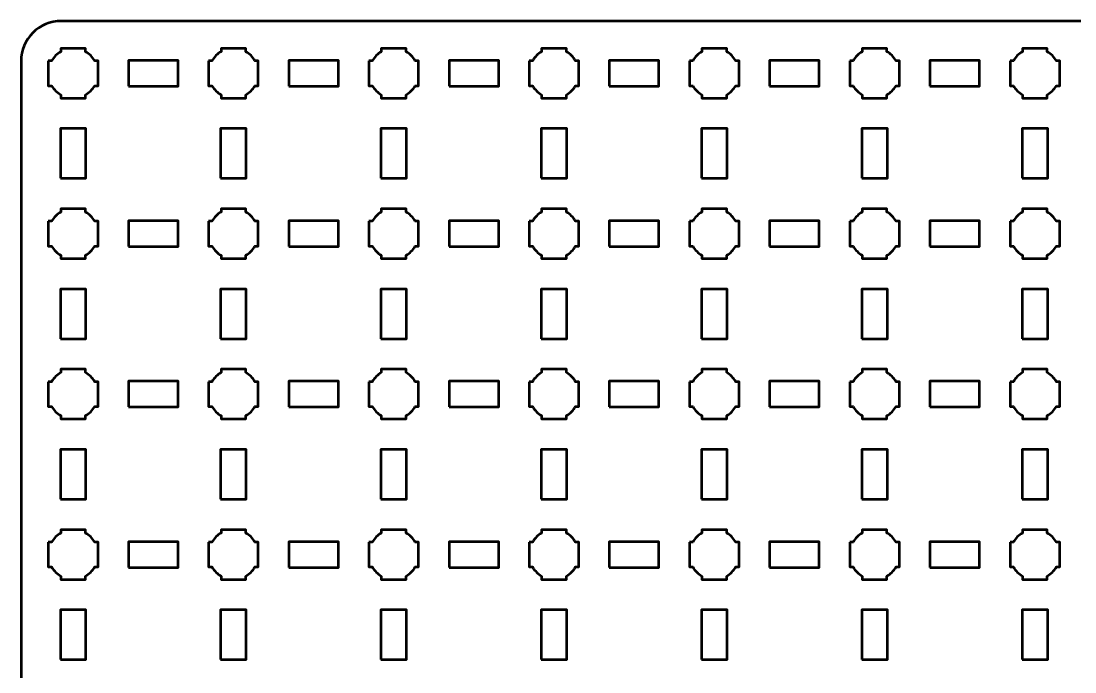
# Model space of a CAD drawing. Header units: centimetres. Extents: x -24.1 to 3.1, y -22.5 to -7.2.
# Drawn here: x -24.15 to -11, y -15.31 to -7.2 of the extents above; entities that cross this region are included whole.
import ezdxf

# ---------------------------------------------------------------- set-up
doc = ezdxf.new("R2010")
doc.units = ezdxf.units.CM
doc.header["$MEASUREMENT"] = 0
doc.layers.add('Layer 1', color=7, linetype='Continuous')

msp = doc.modelspace()

# ---------------------------------------------------------------- linework, layer by layer
at = {"layer": 'Layer 1', "color": 250, "lineweight": 53}
for points in [[(-22.81, -8.01), (-22.19, -8.01), (-22.19, -7.69), (-22.81, -7.69), (-22.81, -8.01)], [(-20.81, -8.01), (-20.19, -8.01), (-20.19, -7.69), (-20.81, -7.69), (-20.81, -8.01)], [(-18.81, -8.01), (-18.19, -8.01), (-18.19, -7.69), (-18.81, -7.69), (-18.81, -8.01)], [(-16.81, -8.01), (-16.19, -8.01), (-16.19, -7.69), (-16.81, -7.69), (-16.81, -8.01)], [(-14.81, -8.01), (-14.19, -8.01), (-14.19, -7.69), (-14.81, -7.69), (-14.81, -8.01)], [(-12.81, -8.01), (-12.19, -8.01), (-12.19, -7.69), (-12.81, -7.69), (-12.81, -8.01)], [(-23.66, -9.16), (-23.34, -9.16), (-23.34, -8.54), (-23.66, -8.54), (-23.66, -9.16)], [(-21.66, -9.16), (-21.34, -9.16), (-21.34, -8.54), (-21.66, -8.54), (-21.66, -9.16)], [(-19.66, -9.16), (-19.34, -9.16), (-19.34, -8.54), (-19.66, -8.54), (-19.66, -9.16)], [(-17.66, -9.16), (-17.34, -9.16), (-17.34, -8.54), (-17.66, -8.54), (-17.66, -9.16)], [(-15.66, -9.16), (-15.34, -9.16), (-15.34, -8.54), (-15.66, -8.54), (-15.66, -9.16)], [(-13.66, -9.16), (-13.34, -9.16), (-13.34, -8.54), (-13.66, -8.54), (-13.66, -9.16)], [(-11.66, -9.16), (-11.34, -9.16), (-11.34, -8.54), (-11.66, -8.54), (-11.66, -9.16)], [(-22.81, -10.01), (-22.19, -10.01), (-22.19, -9.69), (-22.81, -9.69), (-22.81, -10.01)], [(-20.81, -10.01), (-20.19, -10.01), (-20.19, -9.69), (-20.81, -9.69), (-20.81, -10.01)], [(-18.81, -10.01), (-18.19, -10.01), (-18.19, -9.69), (-18.81, -9.69), (-18.81, -10.01)], [(-16.81, -10.01), (-16.19, -10.01), (-16.19, -9.69), (-16.81, -9.69), (-16.81, -10.01)], [(-14.81, -10.01), (-14.19, -10.01), (-14.19, -9.69), (-14.81, -9.69), (-14.81, -10.01)], [(-12.81, -10.01), (-12.19, -10.01), (-12.19, -9.69), (-12.81, -9.69), (-12.81, -10.01)], [(-23.66, -11.16), (-23.34, -11.16), (-23.34, -10.54), (-23.66, -10.54), (-23.66, -11.16)], [(-21.66, -11.16), (-21.34, -11.16), (-21.34, -10.54), (-21.66, -10.54), (-21.66, -11.16)], [(-19.66, -11.16), (-19.34, -11.16), (-19.34, -10.54), (-19.66, -10.54), (-19.66, -11.16)], [(-17.66, -11.16), (-17.34, -11.16), (-17.34, -10.54), (-17.66, -10.54), (-17.66, -11.16)], [(-15.66, -11.16), (-15.34, -11.16), (-15.34, -10.54), (-15.66, -10.54), (-15.66, -11.16)], [(-13.66, -11.16), (-13.34, -11.16), (-13.34, -10.54), (-13.66, -10.54), (-13.66, -11.16)], [(-11.66, -11.16), (-11.34, -11.16), (-11.34, -10.54), (-11.66, -10.54), (-11.66, -11.16)], [(-22.81, -12.01), (-22.19, -12.01), (-22.19, -11.69), (-22.81, -11.69), (-22.81, -12.01)], [(-20.81, -12.01), (-20.19, -12.01), (-20.19, -11.69), (-20.81, -11.69), (-20.81, -12.01)], [(-18.81, -12.01), (-18.19, -12.01), (-18.19, -11.69), (-18.81, -11.69), (-18.81, -12.01)], [(-16.81, -12.01), (-16.19, -12.01), (-16.19, -11.69), (-16.81, -11.69), (-16.81, -12.01)], [(-14.81, -12.01), (-14.19, -12.01), (-14.19, -11.69), (-14.81, -11.69), (-14.81, -12.01)], [(-12.81, -12.01), (-12.19, -12.01), (-12.19, -11.69), (-12.81, -11.69), (-12.81, -12.01)], [(-23.66, -13.16), (-23.34, -13.16), (-23.34, -12.54), (-23.66, -12.54), (-23.66, -13.16)], [(-21.66, -13.16), (-21.34, -13.16), (-21.34, -12.54), (-21.66, -12.54), (-21.66, -13.16)], [(-19.66, -13.16), (-19.34, -13.16), (-19.34, -12.54), (-19.66, -12.54), (-19.66, -13.16)], [(-17.66, -13.16), (-17.34, -13.16), (-17.34, -12.54), (-17.66, -12.54), (-17.66, -13.16)], [(-15.66, -13.16), (-15.34, -13.16), (-15.34, -12.54), (-15.66, -12.54), (-15.66, -13.16)], [(-13.66, -13.16), (-13.34, -13.16), (-13.34, -12.54), (-13.66, -12.54), (-13.66, -13.16)], [(-11.66, -13.16), (-11.34, -13.16), (-11.34, -12.54), (-11.66, -12.54), (-11.66, -13.16)], [(-22.81, -14.01), (-22.19, -14.01), (-22.19, -13.69), (-22.81, -13.69), (-22.81, -14.01)], [(-20.81, -14.01), (-20.19, -14.01), (-20.19, -13.69), (-20.81, -13.69), (-20.81, -14.01)], [(-18.81, -14.01), (-18.19, -14.01), (-18.19, -13.69), (-18.81, -13.69), (-18.81, -14.01)], [(-16.81, -14.01), (-16.19, -14.01), (-16.19, -13.69), (-16.81, -13.69), (-16.81, -14.01)], [(-14.81, -14.01), (-14.19, -14.01), (-14.19, -13.69), (-14.81, -13.69), (-14.81, -14.01)], [(-12.81, -14.01), (-12.19, -14.01), (-12.19, -13.69), (-12.81, -13.69), (-12.81, -14.01)], [(-23.66, -15.16), (-23.34, -15.16), (-23.34, -14.54), (-23.66, -14.54), (-23.66, -15.16)], [(-21.66, -15.16), (-21.34, -15.16), (-21.34, -14.54), (-21.66, -14.54), (-21.66, -15.16)], [(-19.66, -15.16), (-19.34, -15.16), (-19.34, -14.54), (-19.66, -14.54), (-19.66, -15.16)], [(-17.66, -15.16), (-17.34, -15.16), (-17.34, -14.54), (-17.66, -14.54), (-17.66, -15.16)], [(-15.66, -15.16), (-15.34, -15.16), (-15.34, -14.54), (-15.66, -14.54), (-15.66, -15.16)], [(-13.66, -15.16), (-13.34, -15.16), (-13.34, -14.54), (-13.66, -14.54), (-13.66, -15.16)], [(-11.66, -15.16), (-11.34, -15.16), (-11.34, -14.54), (-11.66, -14.54), (-11.66, -15.16)]]:
    msp.add_lwpolyline(points, close=True, dxfattribs=at)
msp.add_open_spline([(-24.15, -22), (-24.15, -22), (-24.15, -7.7), (-24.15, -7.7), (-24.15, -7.7), (-24.15, -7.42391), (-23.92609, -7.2), (-23.65, -7.2), (-23.65, -7.2), (-23.65, -7.2), (2.65, -7.2), (2.65, -7.2), (2.65, -7.2), (2.92609, -7.2), (3.15, -7.42391), (3.15, -7.7), (3.15, -7.7), (3.15, -7.7), (3.15, -22), (3.15, -22), (3.15, -22), (3.15, -22.27609), (2.92609, -22.5), (2.65, -22.5), (2.65, -22.5), (2.65, -22.5), (-23.65, -22.5), (-23.65, -22.5), (-23.65, -22.5), (-23.92609, -22.5), (-24.15, -22.27609), (-24.15, -22)], degree=3, knots=[0, 0, 0, 0, 0.125, 0.125, 0.125, 0.125, 0.25, 0.25, 0.25, 0.25, 0.375, 0.375, 0.375, 0.375, 0.5, 0.5, 0.5, 0.5, 0.625, 0.625, 0.625, 0.625, 0.75, 0.75, 0.75, 0.75, 0.875, 0.875, 0.875, 0.875, 1, 1, 1, 1], dxfattribs=at)
at = {"layer": 'Layer 1', "lineweight": 53}
for points in [[(-23.81, -7.695), (-23.81, -7.695), (-23.76851, -7.695), (-23.76851, -7.695), (-23.76851, -7.695), (-23.74128, -7.64795), (-23.70205, -7.60872), (-23.655, -7.58149), (-23.655, -7.58149), (-23.655, -7.58149), (-23.655, -7.54), (-23.655, -7.54), (-23.655, -7.54), (-23.655, -7.54), (-23.5, -7.54), (-23.5, -7.54), (-23.5, -7.54), (-23.5, -7.54), (-23.345, -7.54), (-23.345, -7.54), (-23.345, -7.54), (-23.345, -7.54), (-23.345, -7.58149), (-23.345, -7.58149), (-23.345, -7.58149), (-23.29795, -7.60872), (-23.25872, -7.64795), (-23.23149, -7.695), (-23.23149, -7.695), (-23.23149, -7.695), (-23.19, -7.695), (-23.19, -7.695), (-23.19, -7.695), (-23.19, -7.695), (-23.19, -7.85), (-23.19, -7.85), (-23.19, -7.85), (-23.19, -7.85), (-23.19, -8.005), (-23.19, -8.005), (-23.19, -8.005), (-23.19, -8.005), (-23.23149, -8.005), (-23.23149, -8.005), (-23.23149, -8.005), (-23.25872, -8.05205), (-23.29795, -8.09128), (-23.345, -8.11851), (-23.345, -8.11851), (-23.345, -8.11851), (-23.345, -8.16), (-23.345, -8.16), (-23.345, -8.16), (-23.345, -8.16), (-23.5, -8.16), (-23.5, -8.16), (-23.5, -8.16), (-23.5, -8.16), (-23.655, -8.16), (-23.655, -8.16), (-23.655, -8.16), (-23.655, -8.16), (-23.655, -8.11851), (-23.655, -8.11851), (-23.655, -8.11851), (-23.70205, -8.09128), (-23.74128, -8.05205), (-23.76851, -8.005), (-23.76851, -8.005), (-23.76851, -8.005), (-23.81, -8.005), (-23.81, -8.005), (-23.81, -8.005), (-23.81, -8.005), (-23.81, -7.85), (-23.81, -7.85), (-23.81, -7.85), (-23.81, -7.85), (-23.81, -7.695), (-23.81, -7.695)], [(-21.81, -7.695), (-21.81, -7.695), (-21.76851, -7.695), (-21.76851, -7.695), (-21.76851, -7.695), (-21.74128, -7.64795), (-21.70205, -7.60872), (-21.655, -7.58149), (-21.655, -7.58149), (-21.655, -7.58149), (-21.655, -7.54), (-21.655, -7.54), (-21.655, -7.54), (-21.655, -7.54), (-21.5, -7.54), (-21.5, -7.54), (-21.5, -7.54), (-21.5, -7.54), (-21.345, -7.54), (-21.345, -7.54), (-21.345, -7.54), (-21.345, -7.54), (-21.345, -7.58149), (-21.345, -7.58149), (-21.345, -7.58149), (-21.29795, -7.60872), (-21.25872, -7.64795), (-21.23149, -7.695), (-21.23149, -7.695), (-21.23149, -7.695), (-21.19, -7.695), (-21.19, -7.695), (-21.19, -7.695), (-21.19, -7.695), (-21.19, -7.85), (-21.19, -7.85), (-21.19, -7.85), (-21.19, -7.85), (-21.19, -8.005), (-21.19, -8.005), (-21.19, -8.005), (-21.19, -8.005), (-21.23149, -8.005), (-21.23149, -8.005), (-21.23149, -8.005), (-21.25872, -8.05205), (-21.29795, -8.09128), (-21.345, -8.11851), (-21.345, -8.11851), (-21.345, -8.11851), (-21.345, -8.16), (-21.345, -8.16), (-21.345, -8.16), (-21.345, -8.16), (-21.5, -8.16), (-21.5, -8.16), (-21.5, -8.16), (-21.5, -8.16), (-21.655, -8.16), (-21.655, -8.16), (-21.655, -8.16), (-21.655, -8.16), (-21.655, -8.11851), (-21.655, -8.11851), (-21.655, -8.11851), (-21.70205, -8.09128), (-21.74128, -8.05205), (-21.76851, -8.005), (-21.76851, -8.005), (-21.76851, -8.005), (-21.81, -8.005), (-21.81, -8.005), (-21.81, -8.005), (-21.81, -8.005), (-21.81, -7.85), (-21.81, -7.85), (-21.81, -7.85), (-21.81, -7.85), (-21.81, -7.695), (-21.81, -7.695)], [(-19.81, -7.695), (-19.81, -7.695), (-19.76851, -7.695), (-19.76851, -7.695), (-19.76851, -7.695), (-19.74128, -7.64795), (-19.70205, -7.60872), (-19.655, -7.58149), (-19.655, -7.58149), (-19.655, -7.58149), (-19.655, -7.54), (-19.655, -7.54), (-19.655, -7.54), (-19.655, -7.54), (-19.5, -7.54), (-19.5, -7.54), (-19.5, -7.54), (-19.5, -7.54), (-19.345, -7.54), (-19.345, -7.54), (-19.345, -7.54), (-19.345, -7.54), (-19.345, -7.58149), (-19.345, -7.58149), (-19.345, -7.58149), (-19.29795, -7.60872), (-19.25872, -7.64795), (-19.23149, -7.695), (-19.23149, -7.695), (-19.23149, -7.695), (-19.19, -7.695), (-19.19, -7.695), (-19.19, -7.695), (-19.19, -7.695), (-19.19, -7.85), (-19.19, -7.85), (-19.19, -7.85), (-19.19, -7.85), (-19.19, -8.005), (-19.19, -8.005), (-19.19, -8.005), (-19.19, -8.005), (-19.23149, -8.005), (-19.23149, -8.005), (-19.23149, -8.005), (-19.25872, -8.05205), (-19.29795, -8.09128), (-19.345, -8.11851), (-19.345, -8.11851), (-19.345, -8.11851), (-19.345, -8.16), (-19.345, -8.16), (-19.345, -8.16), (-19.345, -8.16), (-19.5, -8.16), (-19.5, -8.16), (-19.5, -8.16), (-19.5, -8.16), (-19.655, -8.16), (-19.655, -8.16), (-19.655, -8.16), (-19.655, -8.16), (-19.655, -8.11851), (-19.655, -8.11851), (-19.655, -8.11851), (-19.70205, -8.09128), (-19.74128, -8.05205), (-19.76851, -8.005), (-19.76851, -8.005), (-19.76851, -8.005), (-19.81, -8.005), (-19.81, -8.005), (-19.81, -8.005), (-19.81, -8.005), (-19.81, -7.85), (-19.81, -7.85), (-19.81, -7.85), (-19.81, -7.85), (-19.81, -7.695), (-19.81, -7.695)], [(-17.81, -7.695), (-17.81, -7.695), (-17.76851, -7.695), (-17.76851, -7.695), (-17.76851, -7.695), (-17.74128, -7.64795), (-17.70205, -7.60872), (-17.655, -7.58149), (-17.655, -7.58149), (-17.655, -7.58149), (-17.655, -7.54), (-17.655, -7.54), (-17.655, -7.54), (-17.655, -7.54), (-17.5, -7.54), (-17.5, -7.54), (-17.5, -7.54), (-17.5, -7.54), (-17.345, -7.54), (-17.345, -7.54), (-17.345, -7.54), (-17.345, -7.54), (-17.345, -7.58149), (-17.345, -7.58149), (-17.345, -7.58149), (-17.29795, -7.60872), (-17.25872, -7.64795), (-17.23149, -7.695), (-17.23149, -7.695), (-17.23149, -7.695), (-17.19, -7.695), (-17.19, -7.695), (-17.19, -7.695), (-17.19, -7.695), (-17.19, -7.85), (-17.19, -7.85), (-17.19, -7.85), (-17.19, -7.85), (-17.19, -8.005), (-17.19, -8.005), (-17.19, -8.005), (-17.19, -8.005), (-17.23149, -8.005), (-17.23149, -8.005), (-17.23149, -8.005), (-17.25872, -8.05205), (-17.29795, -8.09128), (-17.345, -8.11851), (-17.345, -8.11851), (-17.345, -8.11851), (-17.345, -8.16), (-17.345, -8.16), (-17.345, -8.16), (-17.345, -8.16), (-17.5, -8.16), (-17.5, -8.16), (-17.5, -8.16), (-17.5, -8.16), (-17.655, -8.16), (-17.655, -8.16), (-17.655, -8.16), (-17.655, -8.16), (-17.655, -8.11851), (-17.655, -8.11851), (-17.655, -8.11851), (-17.70205, -8.09128), (-17.74128, -8.05205), (-17.76851, -8.005), (-17.76851, -8.005), (-17.76851, -8.005), (-17.81, -8.005), (-17.81, -8.005), (-17.81, -8.005), (-17.81, -8.005), (-17.81, -7.85), (-17.81, -7.85), (-17.81, -7.85), (-17.81, -7.85), (-17.81, -7.695), (-17.81, -7.695)], [(-15.81, -7.695), (-15.81, -7.695), (-15.76851, -7.695), (-15.76851, -7.695), (-15.76851, -7.695), (-15.74128, -7.64795), (-15.70205, -7.60872), (-15.655, -7.58149), (-15.655, -7.58149), (-15.655, -7.58149), (-15.655, -7.54), (-15.655, -7.54), (-15.655, -7.54), (-15.655, -7.54), (-15.5, -7.54), (-15.5, -7.54), (-15.5, -7.54), (-15.5, -7.54), (-15.345, -7.54), (-15.345, -7.54), (-15.345, -7.54), (-15.345, -7.54), (-15.345, -7.58149), (-15.345, -7.58149), (-15.345, -7.58149), (-15.29795, -7.60872), (-15.25872, -7.64795), (-15.23149, -7.695), (-15.23149, -7.695), (-15.23149, -7.695), (-15.19, -7.695), (-15.19, -7.695), (-15.19, -7.695), (-15.19, -7.695), (-15.19, -7.85), (-15.19, -7.85), (-15.19, -7.85), (-15.19, -7.85), (-15.19, -8.005), (-15.19, -8.005), (-15.19, -8.005), (-15.19, -8.005), (-15.23149, -8.005), (-15.23149, -8.005), (-15.23149, -8.005), (-15.25872, -8.05205), (-15.29795, -8.09128), (-15.345, -8.11851), (-15.345, -8.11851), (-15.345, -8.11851), (-15.345, -8.16), (-15.345, -8.16), (-15.345, -8.16), (-15.345, -8.16), (-15.5, -8.16), (-15.5, -8.16), (-15.5, -8.16), (-15.5, -8.16), (-15.655, -8.16), (-15.655, -8.16), (-15.655, -8.16), (-15.655, -8.16), (-15.655, -8.11851), (-15.655, -8.11851), (-15.655, -8.11851), (-15.70205, -8.09128), (-15.74128, -8.05205), (-15.76851, -8.005), (-15.76851, -8.005), (-15.76851, -8.005), (-15.81, -8.005), (-15.81, -8.005), (-15.81, -8.005), (-15.81, -8.005), (-15.81, -7.85), (-15.81, -7.85), (-15.81, -7.85), (-15.81, -7.85), (-15.81, -7.695), (-15.81, -7.695)], [(-13.81, -7.695), (-13.81, -7.695), (-13.76851, -7.695), (-13.76851, -7.695), (-13.76851, -7.695), (-13.74128, -7.64795), (-13.70205, -7.60872), (-13.655, -7.58149), (-13.655, -7.58149), (-13.655, -7.58149), (-13.655, -7.54), (-13.655, -7.54), (-13.655, -7.54), (-13.655, -7.54), (-13.5, -7.54), (-13.5, -7.54), (-13.5, -7.54), (-13.5, -7.54), (-13.345, -7.54), (-13.345, -7.54), (-13.345, -7.54), (-13.345, -7.54), (-13.345, -7.58149), (-13.345, -7.58149), (-13.345, -7.58149), (-13.29795, -7.60872), (-13.25872, -7.64795), (-13.23149, -7.695), (-13.23149, -7.695), (-13.23149, -7.695), (-13.19, -7.695), (-13.19, -7.695), (-13.19, -7.695), (-13.19, -7.695), (-13.19, -7.85), (-13.19, -7.85), (-13.19, -7.85), (-13.19, -7.85), (-13.19, -8.005), (-13.19, -8.005), (-13.19, -8.005), (-13.19, -8.005), (-13.23149, -8.005), (-13.23149, -8.005), (-13.23149, -8.005), (-13.25872, -8.05205), (-13.29795, -8.09128), (-13.345, -8.11851), (-13.345, -8.11851), (-13.345, -8.11851), (-13.345, -8.16), (-13.345, -8.16), (-13.345, -8.16), (-13.345, -8.16), (-13.5, -8.16), (-13.5, -8.16), (-13.5, -8.16), (-13.5, -8.16), (-13.655, -8.16), (-13.655, -8.16), (-13.655, -8.16), (-13.655, -8.16), (-13.655, -8.11851), (-13.655, -8.11851), (-13.655, -8.11851), (-13.70205, -8.09128), (-13.74128, -8.05205), (-13.76851, -8.005), (-13.76851, -8.005), (-13.76851, -8.005), (-13.81, -8.005), (-13.81, -8.005), (-13.81, -8.005), (-13.81, -8.005), (-13.81, -7.85), (-13.81, -7.85), (-13.81, -7.85), (-13.81, -7.85), (-13.81, -7.695), (-13.81, -7.695)], [(-11.81, -7.695), (-11.81, -7.695), (-11.76851, -7.695), (-11.76851, -7.695), (-11.76851, -7.695), (-11.74128, -7.64795), (-11.70205, -7.60872), (-11.655, -7.58149), (-11.655, -7.58149), (-11.655, -7.58149), (-11.655, -7.54), (-11.655, -7.54), (-11.655, -7.54), (-11.655, -7.54), (-11.5, -7.54), (-11.5, -7.54), (-11.5, -7.54), (-11.5, -7.54), (-11.345, -7.54), (-11.345, -7.54), (-11.345, -7.54), (-11.345, -7.54), (-11.345, -7.58149), (-11.345, -7.58149), (-11.345, -7.58149), (-11.29795, -7.60872), (-11.25872, -7.64795), (-11.23149, -7.695), (-11.23149, -7.695), (-11.23149, -7.695), (-11.19, -7.695), (-11.19, -7.695), (-11.19, -7.695), (-11.19, -7.695), (-11.19, -7.85), (-11.19, -7.85), (-11.19, -7.85), (-11.19, -7.85), (-11.19, -8.005), (-11.19, -8.005), (-11.19, -8.005), (-11.19, -8.005), (-11.23149, -8.005), (-11.23149, -8.005), (-11.23149, -8.005), (-11.25872, -8.05205), (-11.29795, -8.09128), (-11.345, -8.11851), (-11.345, -8.11851), (-11.345, -8.11851), (-11.345, -8.16), (-11.345, -8.16), (-11.345, -8.16), (-11.345, -8.16), (-11.5, -8.16), (-11.5, -8.16), (-11.5, -8.16), (-11.5, -8.16), (-11.655, -8.16), (-11.655, -8.16), (-11.655, -8.16), (-11.655, -8.16), (-11.655, -8.11851), (-11.655, -8.11851), (-11.655, -8.11851), (-11.70205, -8.09128), (-11.74128, -8.05205), (-11.76851, -8.005), (-11.76851, -8.005), (-11.76851, -8.005), (-11.81, -8.005), (-11.81, -8.005), (-11.81, -8.005), (-11.81, -8.005), (-11.81, -7.85), (-11.81, -7.85), (-11.81, -7.85), (-11.81, -7.85), (-11.81, -7.695), (-11.81, -7.695)], [(-23.81, -9.695), (-23.81, -9.695), (-23.76851, -9.695), (-23.76851, -9.695), (-23.76851, -9.695), (-23.74128, -9.64795), (-23.70205, -9.60872), (-23.655, -9.58149), (-23.655, -9.58149), (-23.655, -9.58149), (-23.655, -9.54), (-23.655, -9.54), (-23.655, -9.54), (-23.655, -9.54), (-23.5, -9.54), (-23.5, -9.54), (-23.5, -9.54), (-23.5, -9.54), (-23.345, -9.54), (-23.345, -9.54), (-23.345, -9.54), (-23.345, -9.54), (-23.345, -9.58149), (-23.345, -9.58149), (-23.345, -9.58149), (-23.29795, -9.60872), (-23.25872, -9.64795), (-23.23149, -9.695), (-23.23149, -9.695), (-23.23149, -9.695), (-23.19, -9.695), (-23.19, -9.695), (-23.19, -9.695), (-23.19, -9.695), (-23.19, -9.85), (-23.19, -9.85), (-23.19, -9.85), (-23.19, -9.85), (-23.19, -10.005), (-23.19, -10.005), (-23.19, -10.005), (-23.19, -10.005), (-23.23149, -10.005), (-23.23149, -10.005), (-23.23149, -10.005), (-23.25872, -10.05205), (-23.29795, -10.09128), (-23.345, -10.11851), (-23.345, -10.11851), (-23.345, -10.11851), (-23.345, -10.16), (-23.345, -10.16), (-23.345, -10.16), (-23.345, -10.16), (-23.5, -10.16), (-23.5, -10.16), (-23.5, -10.16), (-23.5, -10.16), (-23.655, -10.16), (-23.655, -10.16), (-23.655, -10.16), (-23.655, -10.16), (-23.655, -10.11851), (-23.655, -10.11851), (-23.655, -10.11851), (-23.70205, -10.09128), (-23.74128, -10.05205), (-23.76851, -10.005), (-23.76851, -10.005), (-23.76851, -10.005), (-23.81, -10.005), (-23.81, -10.005), (-23.81, -10.005), (-23.81, -10.005), (-23.81, -9.85), (-23.81, -9.85), (-23.81, -9.85), (-23.81, -9.85), (-23.81, -9.695), (-23.81, -9.695)], [(-21.81, -9.695), (-21.81, -9.695), (-21.76851, -9.695), (-21.76851, -9.695), (-21.76851, -9.695), (-21.74128, -9.64795), (-21.70205, -9.60872), (-21.655, -9.58149), (-21.655, -9.58149), (-21.655, -9.58149), (-21.655, -9.54), (-21.655, -9.54), (-21.655, -9.54), (-21.655, -9.54), (-21.5, -9.54), (-21.5, -9.54), (-21.5, -9.54), (-21.5, -9.54), (-21.345, -9.54), (-21.345, -9.54), (-21.345, -9.54), (-21.345, -9.54), (-21.345, -9.58149), (-21.345, -9.58149), (-21.345, -9.58149), (-21.29795, -9.60872), (-21.25872, -9.64795), (-21.23149, -9.695), (-21.23149, -9.695), (-21.23149, -9.695), (-21.19, -9.695), (-21.19, -9.695), (-21.19, -9.695), (-21.19, -9.695), (-21.19, -9.85), (-21.19, -9.85), (-21.19, -9.85), (-21.19, -9.85), (-21.19, -10.005), (-21.19, -10.005), (-21.19, -10.005), (-21.19, -10.005), (-21.23149, -10.005), (-21.23149, -10.005), (-21.23149, -10.005), (-21.25872, -10.05205), (-21.29795, -10.09128), (-21.345, -10.11851), (-21.345, -10.11851), (-21.345, -10.11851), (-21.345, -10.16), (-21.345, -10.16), (-21.345, -10.16), (-21.345, -10.16), (-21.5, -10.16), (-21.5, -10.16), (-21.5, -10.16), (-21.5, -10.16), (-21.655, -10.16), (-21.655, -10.16), (-21.655, -10.16), (-21.655, -10.16), (-21.655, -10.11851), (-21.655, -10.11851), (-21.655, -10.11851), (-21.70205, -10.09128), (-21.74128, -10.05205), (-21.76851, -10.005), (-21.76851, -10.005), (-21.76851, -10.005), (-21.81, -10.005), (-21.81, -10.005), (-21.81, -10.005), (-21.81, -10.005), (-21.81, -9.85), (-21.81, -9.85), (-21.81, -9.85), (-21.81, -9.85), (-21.81, -9.695), (-21.81, -9.695)], [(-19.81, -9.695), (-19.81, -9.695), (-19.76851, -9.695), (-19.76851, -9.695), (-19.76851, -9.695), (-19.74128, -9.64795), (-19.70205, -9.60872), (-19.655, -9.58149), (-19.655, -9.58149), (-19.655, -9.58149), (-19.655, -9.54), (-19.655, -9.54), (-19.655, -9.54), (-19.655, -9.54), (-19.5, -9.54), (-19.5, -9.54), (-19.5, -9.54), (-19.5, -9.54), (-19.345, -9.54), (-19.345, -9.54), (-19.345, -9.54), (-19.345, -9.54), (-19.345, -9.58149), (-19.345, -9.58149), (-19.345, -9.58149), (-19.29795, -9.60872), (-19.25872, -9.64795), (-19.23149, -9.695), (-19.23149, -9.695), (-19.23149, -9.695), (-19.19, -9.695), (-19.19, -9.695), (-19.19, -9.695), (-19.19, -9.695), (-19.19, -9.85), (-19.19, -9.85), (-19.19, -9.85), (-19.19, -9.85), (-19.19, -10.005), (-19.19, -10.005), (-19.19, -10.005), (-19.19, -10.005), (-19.23149, -10.005), (-19.23149, -10.005), (-19.23149, -10.005), (-19.25872, -10.05205), (-19.29795, -10.09128), (-19.345, -10.11851), (-19.345, -10.11851), (-19.345, -10.11851), (-19.345, -10.16), (-19.345, -10.16), (-19.345, -10.16), (-19.345, -10.16), (-19.5, -10.16), (-19.5, -10.16), (-19.5, -10.16), (-19.5, -10.16), (-19.655, -10.16), (-19.655, -10.16), (-19.655, -10.16), (-19.655, -10.16), (-19.655, -10.11851), (-19.655, -10.11851), (-19.655, -10.11851), (-19.70205, -10.09128), (-19.74128, -10.05205), (-19.76851, -10.005), (-19.76851, -10.005), (-19.76851, -10.005), (-19.81, -10.005), (-19.81, -10.005), (-19.81, -10.005), (-19.81, -10.005), (-19.81, -9.85), (-19.81, -9.85), (-19.81, -9.85), (-19.81, -9.85), (-19.81, -9.695), (-19.81, -9.695)], [(-17.81, -9.695), (-17.81, -9.695), (-17.76851, -9.695), (-17.76851, -9.695), (-17.76851, -9.695), (-17.74128, -9.64795), (-17.70205, -9.60872), (-17.655, -9.58149), (-17.655, -9.58149), (-17.655, -9.58149), (-17.655, -9.54), (-17.655, -9.54), (-17.655, -9.54), (-17.655, -9.54), (-17.5, -9.54), (-17.5, -9.54), (-17.5, -9.54), (-17.5, -9.54), (-17.345, -9.54), (-17.345, -9.54), (-17.345, -9.54), (-17.345, -9.54), (-17.345, -9.58149), (-17.345, -9.58149), (-17.345, -9.58149), (-17.29795, -9.60872), (-17.25872, -9.64795), (-17.23149, -9.695), (-17.23149, -9.695), (-17.23149, -9.695), (-17.19, -9.695), (-17.19, -9.695), (-17.19, -9.695), (-17.19, -9.695), (-17.19, -9.85), (-17.19, -9.85), (-17.19, -9.85), (-17.19, -9.85), (-17.19, -10.005), (-17.19, -10.005), (-17.19, -10.005), (-17.19, -10.005), (-17.23149, -10.005), (-17.23149, -10.005), (-17.23149, -10.005), (-17.25872, -10.05205), (-17.29795, -10.09128), (-17.345, -10.11851), (-17.345, -10.11851), (-17.345, -10.11851), (-17.345, -10.16), (-17.345, -10.16), (-17.345, -10.16), (-17.345, -10.16), (-17.5, -10.16), (-17.5, -10.16), (-17.5, -10.16), (-17.5, -10.16), (-17.655, -10.16), (-17.655, -10.16), (-17.655, -10.16), (-17.655, -10.16), (-17.655, -10.11851), (-17.655, -10.11851), (-17.655, -10.11851), (-17.70205, -10.09128), (-17.74128, -10.05205), (-17.76851, -10.005), (-17.76851, -10.005), (-17.76851, -10.005), (-17.81, -10.005), (-17.81, -10.005), (-17.81, -10.005), (-17.81, -10.005), (-17.81, -9.85), (-17.81, -9.85), (-17.81, -9.85), (-17.81, -9.85), (-17.81, -9.695), (-17.81, -9.695)], [(-15.81, -9.695), (-15.81, -9.695), (-15.76851, -9.695), (-15.76851, -9.695), (-15.76851, -9.695), (-15.74128, -9.64795), (-15.70205, -9.60872), (-15.655, -9.58149), (-15.655, -9.58149), (-15.655, -9.58149), (-15.655, -9.54), (-15.655, -9.54), (-15.655, -9.54), (-15.655, -9.54), (-15.5, -9.54), (-15.5, -9.54), (-15.5, -9.54), (-15.5, -9.54), (-15.345, -9.54), (-15.345, -9.54), (-15.345, -9.54), (-15.345, -9.54), (-15.345, -9.58149), (-15.345, -9.58149), (-15.345, -9.58149), (-15.29795, -9.60872), (-15.25872, -9.64795), (-15.23149, -9.695), (-15.23149, -9.695), (-15.23149, -9.695), (-15.19, -9.695), (-15.19, -9.695), (-15.19, -9.695), (-15.19, -9.695), (-15.19, -9.85), (-15.19, -9.85), (-15.19, -9.85), (-15.19, -9.85), (-15.19, -10.005), (-15.19, -10.005), (-15.19, -10.005), (-15.19, -10.005), (-15.23149, -10.005), (-15.23149, -10.005), (-15.23149, -10.005), (-15.25872, -10.05205), (-15.29795, -10.09128), (-15.345, -10.11851), (-15.345, -10.11851), (-15.345, -10.11851), (-15.345, -10.16), (-15.345, -10.16), (-15.345, -10.16), (-15.345, -10.16), (-15.5, -10.16), (-15.5, -10.16), (-15.5, -10.16), (-15.5, -10.16), (-15.655, -10.16), (-15.655, -10.16), (-15.655, -10.16), (-15.655, -10.16), (-15.655, -10.11851), (-15.655, -10.11851), (-15.655, -10.11851), (-15.70205, -10.09128), (-15.74128, -10.05205), (-15.76851, -10.005), (-15.76851, -10.005), (-15.76851, -10.005), (-15.81, -10.005), (-15.81, -10.005), (-15.81, -10.005), (-15.81, -10.005), (-15.81, -9.85), (-15.81, -9.85), (-15.81, -9.85), (-15.81, -9.85), (-15.81, -9.695), (-15.81, -9.695)], [(-13.81, -9.695), (-13.81, -9.695), (-13.76851, -9.695), (-13.76851, -9.695), (-13.76851, -9.695), (-13.74128, -9.64795), (-13.70205, -9.60872), (-13.655, -9.58149), (-13.655, -9.58149), (-13.655, -9.58149), (-13.655, -9.54), (-13.655, -9.54), (-13.655, -9.54), (-13.655, -9.54), (-13.5, -9.54), (-13.5, -9.54), (-13.5, -9.54), (-13.5, -9.54), (-13.345, -9.54), (-13.345, -9.54), (-13.345, -9.54), (-13.345, -9.54), (-13.345, -9.58149), (-13.345, -9.58149), (-13.345, -9.58149), (-13.29795, -9.60872), (-13.25872, -9.64795), (-13.23149, -9.695), (-13.23149, -9.695), (-13.23149, -9.695), (-13.19, -9.695), (-13.19, -9.695), (-13.19, -9.695), (-13.19, -9.695), (-13.19, -9.85), (-13.19, -9.85), (-13.19, -9.85), (-13.19, -9.85), (-13.19, -10.005), (-13.19, -10.005), (-13.19, -10.005), (-13.19, -10.005), (-13.23149, -10.005), (-13.23149, -10.005), (-13.23149, -10.005), (-13.25872, -10.05205), (-13.29795, -10.09128), (-13.345, -10.11851), (-13.345, -10.11851), (-13.345, -10.11851), (-13.345, -10.16), (-13.345, -10.16), (-13.345, -10.16), (-13.345, -10.16), (-13.5, -10.16), (-13.5, -10.16), (-13.5, -10.16), (-13.5, -10.16), (-13.655, -10.16), (-13.655, -10.16), (-13.655, -10.16), (-13.655, -10.16), (-13.655, -10.11851), (-13.655, -10.11851), (-13.655, -10.11851), (-13.70205, -10.09128), (-13.74128, -10.05205), (-13.76851, -10.005), (-13.76851, -10.005), (-13.76851, -10.005), (-13.81, -10.005), (-13.81, -10.005), (-13.81, -10.005), (-13.81, -10.005), (-13.81, -9.85), (-13.81, -9.85), (-13.81, -9.85), (-13.81, -9.85), (-13.81, -9.695), (-13.81, -9.695)], [(-11.81, -9.695), (-11.81, -9.695), (-11.76851, -9.695), (-11.76851, -9.695), (-11.76851, -9.695), (-11.74128, -9.64795), (-11.70205, -9.60872), (-11.655, -9.58149), (-11.655, -9.58149), (-11.655, -9.58149), (-11.655, -9.54), (-11.655, -9.54), (-11.655, -9.54), (-11.655, -9.54), (-11.5, -9.54), (-11.5, -9.54), (-11.5, -9.54), (-11.5, -9.54), (-11.345, -9.54), (-11.345, -9.54), (-11.345, -9.54), (-11.345, -9.54), (-11.345, -9.58149), (-11.345, -9.58149), (-11.345, -9.58149), (-11.29795, -9.60872), (-11.25872, -9.64795), (-11.23149, -9.695), (-11.23149, -9.695), (-11.23149, -9.695), (-11.19, -9.695), (-11.19, -9.695), (-11.19, -9.695), (-11.19, -9.695), (-11.19, -9.85), (-11.19, -9.85), (-11.19, -9.85), (-11.19, -9.85), (-11.19, -10.005), (-11.19, -10.005), (-11.19, -10.005), (-11.19, -10.005), (-11.23149, -10.005), (-11.23149, -10.005), (-11.23149, -10.005), (-11.25872, -10.05205), (-11.29795, -10.09128), (-11.345, -10.11851), (-11.345, -10.11851), (-11.345, -10.11851), (-11.345, -10.16), (-11.345, -10.16), (-11.345, -10.16), (-11.345, -10.16), (-11.5, -10.16), (-11.5, -10.16), (-11.5, -10.16), (-11.5, -10.16), (-11.655, -10.16), (-11.655, -10.16), (-11.655, -10.16), (-11.655, -10.16), (-11.655, -10.11851), (-11.655, -10.11851), (-11.655, -10.11851), (-11.70205, -10.09128), (-11.74128, -10.05205), (-11.76851, -10.005), (-11.76851, -10.005), (-11.76851, -10.005), (-11.81, -10.005), (-11.81, -10.005), (-11.81, -10.005), (-11.81, -10.005), (-11.81, -9.85), (-11.81, -9.85), (-11.81, -9.85), (-11.81, -9.85), (-11.81, -9.695), (-11.81, -9.695)], [(-23.81, -11.695), (-23.81, -11.695), (-23.76851, -11.695), (-23.76851, -11.695), (-23.76851, -11.695), (-23.74128, -11.64795), (-23.70205, -11.60872), (-23.655, -11.58149), (-23.655, -11.58149), (-23.655, -11.58149), (-23.655, -11.54), (-23.655, -11.54), (-23.655, -11.54), (-23.655, -11.54), (-23.5, -11.54), (-23.5, -11.54), (-23.5, -11.54), (-23.5, -11.54), (-23.345, -11.54), (-23.345, -11.54), (-23.345, -11.54), (-23.345, -11.54), (-23.345, -11.58149), (-23.345, -11.58149), (-23.345, -11.58149), (-23.29795, -11.60872), (-23.25872, -11.64795), (-23.23149, -11.695), (-23.23149, -11.695), (-23.23149, -11.695), (-23.19, -11.695), (-23.19, -11.695), (-23.19, -11.695), (-23.19, -11.695), (-23.19, -11.85), (-23.19, -11.85), (-23.19, -11.85), (-23.19, -11.85), (-23.19, -12.005), (-23.19, -12.005), (-23.19, -12.005), (-23.19, -12.005), (-23.23149, -12.005), (-23.23149, -12.005), (-23.23149, -12.005), (-23.25872, -12.05205), (-23.29795, -12.09128), (-23.345, -12.11851), (-23.345, -12.11851), (-23.345, -12.11851), (-23.345, -12.16), (-23.345, -12.16), (-23.345, -12.16), (-23.345, -12.16), (-23.5, -12.16), (-23.5, -12.16), (-23.5, -12.16), (-23.5, -12.16), (-23.655, -12.16), (-23.655, -12.16), (-23.655, -12.16), (-23.655, -12.16), (-23.655, -12.11851), (-23.655, -12.11851), (-23.655, -12.11851), (-23.70205, -12.09128), (-23.74128, -12.05205), (-23.76851, -12.005), (-23.76851, -12.005), (-23.76851, -12.005), (-23.81, -12.005), (-23.81, -12.005), (-23.81, -12.005), (-23.81, -12.005), (-23.81, -11.85), (-23.81, -11.85), (-23.81, -11.85), (-23.81, -11.85), (-23.81, -11.695), (-23.81, -11.695)], [(-21.81, -11.695), (-21.81, -11.695), (-21.76851, -11.695), (-21.76851, -11.695), (-21.76851, -11.695), (-21.74128, -11.64795), (-21.70205, -11.60872), (-21.655, -11.58149), (-21.655, -11.58149), (-21.655, -11.58149), (-21.655, -11.54), (-21.655, -11.54), (-21.655, -11.54), (-21.655, -11.54), (-21.5, -11.54), (-21.5, -11.54), (-21.5, -11.54), (-21.5, -11.54), (-21.345, -11.54), (-21.345, -11.54), (-21.345, -11.54), (-21.345, -11.54), (-21.345, -11.58149), (-21.345, -11.58149), (-21.345, -11.58149), (-21.29795, -11.60872), (-21.25872, -11.64795), (-21.23149, -11.695), (-21.23149, -11.695), (-21.23149, -11.695), (-21.19, -11.695), (-21.19, -11.695), (-21.19, -11.695), (-21.19, -11.695), (-21.19, -11.85), (-21.19, -11.85), (-21.19, -11.85), (-21.19, -11.85), (-21.19, -12.005), (-21.19, -12.005), (-21.19, -12.005), (-21.19, -12.005), (-21.23149, -12.005), (-21.23149, -12.005), (-21.23149, -12.005), (-21.25872, -12.05205), (-21.29795, -12.09128), (-21.345, -12.11851), (-21.345, -12.11851), (-21.345, -12.11851), (-21.345, -12.16), (-21.345, -12.16), (-21.345, -12.16), (-21.345, -12.16), (-21.5, -12.16), (-21.5, -12.16), (-21.5, -12.16), (-21.5, -12.16), (-21.655, -12.16), (-21.655, -12.16), (-21.655, -12.16), (-21.655, -12.16), (-21.655, -12.11851), (-21.655, -12.11851), (-21.655, -12.11851), (-21.70205, -12.09128), (-21.74128, -12.05205), (-21.76851, -12.005), (-21.76851, -12.005), (-21.76851, -12.005), (-21.81, -12.005), (-21.81, -12.005), (-21.81, -12.005), (-21.81, -12.005), (-21.81, -11.85), (-21.81, -11.85), (-21.81, -11.85), (-21.81, -11.85), (-21.81, -11.695), (-21.81, -11.695)], [(-19.81, -11.695), (-19.81, -11.695), (-19.76851, -11.695), (-19.76851, -11.695), (-19.76851, -11.695), (-19.74128, -11.64795), (-19.70205, -11.60872), (-19.655, -11.58149), (-19.655, -11.58149), (-19.655, -11.58149), (-19.655, -11.54), (-19.655, -11.54), (-19.655, -11.54), (-19.655, -11.54), (-19.5, -11.54), (-19.5, -11.54), (-19.5, -11.54), (-19.5, -11.54), (-19.345, -11.54), (-19.345, -11.54), (-19.345, -11.54), (-19.345, -11.54), (-19.345, -11.58149), (-19.345, -11.58149), (-19.345, -11.58149), (-19.29795, -11.60872), (-19.25872, -11.64795), (-19.23149, -11.695), (-19.23149, -11.695), (-19.23149, -11.695), (-19.19, -11.695), (-19.19, -11.695), (-19.19, -11.695), (-19.19, -11.695), (-19.19, -11.85), (-19.19, -11.85), (-19.19, -11.85), (-19.19, -11.85), (-19.19, -12.005), (-19.19, -12.005), (-19.19, -12.005), (-19.19, -12.005), (-19.23149, -12.005), (-19.23149, -12.005), (-19.23149, -12.005), (-19.25872, -12.05205), (-19.29795, -12.09128), (-19.345, -12.11851), (-19.345, -12.11851), (-19.345, -12.11851), (-19.345, -12.16), (-19.345, -12.16), (-19.345, -12.16), (-19.345, -12.16), (-19.5, -12.16), (-19.5, -12.16), (-19.5, -12.16), (-19.5, -12.16), (-19.655, -12.16), (-19.655, -12.16), (-19.655, -12.16), (-19.655, -12.16), (-19.655, -12.11851), (-19.655, -12.11851), (-19.655, -12.11851), (-19.70205, -12.09128), (-19.74128, -12.05205), (-19.76851, -12.005), (-19.76851, -12.005), (-19.76851, -12.005), (-19.81, -12.005), (-19.81, -12.005), (-19.81, -12.005), (-19.81, -12.005), (-19.81, -11.85), (-19.81, -11.85), (-19.81, -11.85), (-19.81, -11.85), (-19.81, -11.695), (-19.81, -11.695)], [(-17.81, -11.695), (-17.81, -11.695), (-17.76851, -11.695), (-17.76851, -11.695), (-17.76851, -11.695), (-17.74128, -11.64795), (-17.70205, -11.60872), (-17.655, -11.58149), (-17.655, -11.58149), (-17.655, -11.58149), (-17.655, -11.54), (-17.655, -11.54), (-17.655, -11.54), (-17.655, -11.54), (-17.5, -11.54), (-17.5, -11.54), (-17.5, -11.54), (-17.5, -11.54), (-17.345, -11.54), (-17.345, -11.54), (-17.345, -11.54), (-17.345, -11.54), (-17.345, -11.58149), (-17.345, -11.58149), (-17.345, -11.58149), (-17.29795, -11.60872), (-17.25872, -11.64795), (-17.23149, -11.695), (-17.23149, -11.695), (-17.23149, -11.695), (-17.19, -11.695), (-17.19, -11.695), (-17.19, -11.695), (-17.19, -11.695), (-17.19, -11.85), (-17.19, -11.85), (-17.19, -11.85), (-17.19, -11.85), (-17.19, -12.005), (-17.19, -12.005), (-17.19, -12.005), (-17.19, -12.005), (-17.23149, -12.005), (-17.23149, -12.005), (-17.23149, -12.005), (-17.25872, -12.05205), (-17.29795, -12.09128), (-17.345, -12.11851), (-17.345, -12.11851), (-17.345, -12.11851), (-17.345, -12.16), (-17.345, -12.16), (-17.345, -12.16), (-17.345, -12.16), (-17.5, -12.16), (-17.5, -12.16), (-17.5, -12.16), (-17.5, -12.16), (-17.655, -12.16), (-17.655, -12.16), (-17.655, -12.16), (-17.655, -12.16), (-17.655, -12.11851), (-17.655, -12.11851), (-17.655, -12.11851), (-17.70205, -12.09128), (-17.74128, -12.05205), (-17.76851, -12.005), (-17.76851, -12.005), (-17.76851, -12.005), (-17.81, -12.005), (-17.81, -12.005), (-17.81, -12.005), (-17.81, -12.005), (-17.81, -11.85), (-17.81, -11.85), (-17.81, -11.85), (-17.81, -11.85), (-17.81, -11.695), (-17.81, -11.695)], [(-15.81, -11.695), (-15.81, -11.695), (-15.76851, -11.695), (-15.76851, -11.695), (-15.76851, -11.695), (-15.74128, -11.64795), (-15.70205, -11.60872), (-15.655, -11.58149), (-15.655, -11.58149), (-15.655, -11.58149), (-15.655, -11.54), (-15.655, -11.54), (-15.655, -11.54), (-15.655, -11.54), (-15.5, -11.54), (-15.5, -11.54), (-15.5, -11.54), (-15.5, -11.54), (-15.345, -11.54), (-15.345, -11.54), (-15.345, -11.54), (-15.345, -11.54), (-15.345, -11.58149), (-15.345, -11.58149), (-15.345, -11.58149), (-15.29795, -11.60872), (-15.25872, -11.64795), (-15.23149, -11.695), (-15.23149, -11.695), (-15.23149, -11.695), (-15.19, -11.695), (-15.19, -11.695), (-15.19, -11.695), (-15.19, -11.695), (-15.19, -11.85), (-15.19, -11.85), (-15.19, -11.85), (-15.19, -11.85), (-15.19, -12.005), (-15.19, -12.005), (-15.19, -12.005), (-15.19, -12.005), (-15.23149, -12.005), (-15.23149, -12.005), (-15.23149, -12.005), (-15.25872, -12.05205), (-15.29795, -12.09128), (-15.345, -12.11851), (-15.345, -12.11851), (-15.345, -12.11851), (-15.345, -12.16), (-15.345, -12.16), (-15.345, -12.16), (-15.345, -12.16), (-15.5, -12.16), (-15.5, -12.16), (-15.5, -12.16), (-15.5, -12.16), (-15.655, -12.16), (-15.655, -12.16), (-15.655, -12.16), (-15.655, -12.16), (-15.655, -12.11851), (-15.655, -12.11851), (-15.655, -12.11851), (-15.70205, -12.09128), (-15.74128, -12.05205), (-15.76851, -12.005), (-15.76851, -12.005), (-15.76851, -12.005), (-15.81, -12.005), (-15.81, -12.005), (-15.81, -12.005), (-15.81, -12.005), (-15.81, -11.85), (-15.81, -11.85), (-15.81, -11.85), (-15.81, -11.85), (-15.81, -11.695), (-15.81, -11.695)], [(-13.81, -11.695), (-13.81, -11.695), (-13.76851, -11.695), (-13.76851, -11.695), (-13.76851, -11.695), (-13.74128, -11.64795), (-13.70205, -11.60872), (-13.655, -11.58149), (-13.655, -11.58149), (-13.655, -11.58149), (-13.655, -11.54), (-13.655, -11.54), (-13.655, -11.54), (-13.655, -11.54), (-13.5, -11.54), (-13.5, -11.54), (-13.5, -11.54), (-13.5, -11.54), (-13.345, -11.54), (-13.345, -11.54), (-13.345, -11.54), (-13.345, -11.54), (-13.345, -11.58149), (-13.345, -11.58149), (-13.345, -11.58149), (-13.29795, -11.60872), (-13.25872, -11.64795), (-13.23149, -11.695), (-13.23149, -11.695), (-13.23149, -11.695), (-13.19, -11.695), (-13.19, -11.695), (-13.19, -11.695), (-13.19, -11.695), (-13.19, -11.85), (-13.19, -11.85), (-13.19, -11.85), (-13.19, -11.85), (-13.19, -12.005), (-13.19, -12.005), (-13.19, -12.005), (-13.19, -12.005), (-13.23149, -12.005), (-13.23149, -12.005), (-13.23149, -12.005), (-13.25872, -12.05205), (-13.29795, -12.09128), (-13.345, -12.11851), (-13.345, -12.11851), (-13.345, -12.11851), (-13.345, -12.16), (-13.345, -12.16), (-13.345, -12.16), (-13.345, -12.16), (-13.5, -12.16), (-13.5, -12.16), (-13.5, -12.16), (-13.5, -12.16), (-13.655, -12.16), (-13.655, -12.16), (-13.655, -12.16), (-13.655, -12.16), (-13.655, -12.11851), (-13.655, -12.11851), (-13.655, -12.11851), (-13.70205, -12.09128), (-13.74128, -12.05205), (-13.76851, -12.005), (-13.76851, -12.005), (-13.76851, -12.005), (-13.81, -12.005), (-13.81, -12.005), (-13.81, -12.005), (-13.81, -12.005), (-13.81, -11.85), (-13.81, -11.85), (-13.81, -11.85), (-13.81, -11.85), (-13.81, -11.695), (-13.81, -11.695)], [(-11.81, -11.695), (-11.81, -11.695), (-11.76851, -11.695), (-11.76851, -11.695), (-11.76851, -11.695), (-11.74128, -11.64795), (-11.70205, -11.60872), (-11.655, -11.58149), (-11.655, -11.58149), (-11.655, -11.58149), (-11.655, -11.54), (-11.655, -11.54), (-11.655, -11.54), (-11.655, -11.54), (-11.5, -11.54), (-11.5, -11.54), (-11.5, -11.54), (-11.5, -11.54), (-11.345, -11.54), (-11.345, -11.54), (-11.345, -11.54), (-11.345, -11.54), (-11.345, -11.58149), (-11.345, -11.58149), (-11.345, -11.58149), (-11.29795, -11.60872), (-11.25872, -11.64795), (-11.23149, -11.695), (-11.23149, -11.695), (-11.23149, -11.695), (-11.19, -11.695), (-11.19, -11.695), (-11.19, -11.695), (-11.19, -11.695), (-11.19, -11.85), (-11.19, -11.85), (-11.19, -11.85), (-11.19, -11.85), (-11.19, -12.005), (-11.19, -12.005), (-11.19, -12.005), (-11.19, -12.005), (-11.23149, -12.005), (-11.23149, -12.005), (-11.23149, -12.005), (-11.25872, -12.05205), (-11.29795, -12.09128), (-11.345, -12.11851), (-11.345, -12.11851), (-11.345, -12.11851), (-11.345, -12.16), (-11.345, -12.16), (-11.345, -12.16), (-11.345, -12.16), (-11.5, -12.16), (-11.5, -12.16), (-11.5, -12.16), (-11.5, -12.16), (-11.655, -12.16), (-11.655, -12.16), (-11.655, -12.16), (-11.655, -12.16), (-11.655, -12.11851), (-11.655, -12.11851), (-11.655, -12.11851), (-11.70205, -12.09128), (-11.74128, -12.05205), (-11.76851, -12.005), (-11.76851, -12.005), (-11.76851, -12.005), (-11.81, -12.005), (-11.81, -12.005), (-11.81, -12.005), (-11.81, -12.005), (-11.81, -11.85), (-11.81, -11.85), (-11.81, -11.85), (-11.81, -11.85), (-11.81, -11.695), (-11.81, -11.695)], [(-23.81, -13.695), (-23.81, -13.695), (-23.76851, -13.695), (-23.76851, -13.695), (-23.76851, -13.695), (-23.74128, -13.64795), (-23.70205, -13.60872), (-23.655, -13.58149), (-23.655, -13.58149), (-23.655, -13.58149), (-23.655, -13.54), (-23.655, -13.54), (-23.655, -13.54), (-23.655, -13.54), (-23.5, -13.54), (-23.5, -13.54), (-23.5, -13.54), (-23.5, -13.54), (-23.345, -13.54), (-23.345, -13.54), (-23.345, -13.54), (-23.345, -13.54), (-23.345, -13.58149), (-23.345, -13.58149), (-23.345, -13.58149), (-23.29795, -13.60872), (-23.25872, -13.64795), (-23.23149, -13.695), (-23.23149, -13.695), (-23.23149, -13.695), (-23.19, -13.695), (-23.19, -13.695), (-23.19, -13.695), (-23.19, -13.695), (-23.19, -13.85), (-23.19, -13.85), (-23.19, -13.85), (-23.19, -13.85), (-23.19, -14.005), (-23.19, -14.005), (-23.19, -14.005), (-23.19, -14.005), (-23.23149, -14.005), (-23.23149, -14.005), (-23.23149, -14.005), (-23.25872, -14.05205), (-23.29795, -14.09128), (-23.345, -14.11851), (-23.345, -14.11851), (-23.345, -14.11851), (-23.345, -14.16), (-23.345, -14.16), (-23.345, -14.16), (-23.345, -14.16), (-23.5, -14.16), (-23.5, -14.16), (-23.5, -14.16), (-23.5, -14.16), (-23.655, -14.16), (-23.655, -14.16), (-23.655, -14.16), (-23.655, -14.16), (-23.655, -14.11851), (-23.655, -14.11851), (-23.655, -14.11851), (-23.70205, -14.09128), (-23.74128, -14.05205), (-23.76851, -14.005), (-23.76851, -14.005), (-23.76851, -14.005), (-23.81, -14.005), (-23.81, -14.005), (-23.81, -14.005), (-23.81, -14.005), (-23.81, -13.85), (-23.81, -13.85), (-23.81, -13.85), (-23.81, -13.85), (-23.81, -13.695), (-23.81, -13.695)], [(-21.81, -13.695), (-21.81, -13.695), (-21.76851, -13.695), (-21.76851, -13.695), (-21.76851, -13.695), (-21.74128, -13.64795), (-21.70205, -13.60872), (-21.655, -13.58149), (-21.655, -13.58149), (-21.655, -13.58149), (-21.655, -13.54), (-21.655, -13.54), (-21.655, -13.54), (-21.655, -13.54), (-21.5, -13.54), (-21.5, -13.54), (-21.5, -13.54), (-21.5, -13.54), (-21.345, -13.54), (-21.345, -13.54), (-21.345, -13.54), (-21.345, -13.54), (-21.345, -13.58149), (-21.345, -13.58149), (-21.345, -13.58149), (-21.29795, -13.60872), (-21.25872, -13.64795), (-21.23149, -13.695), (-21.23149, -13.695), (-21.23149, -13.695), (-21.19, -13.695), (-21.19, -13.695), (-21.19, -13.695), (-21.19, -13.695), (-21.19, -13.85), (-21.19, -13.85), (-21.19, -13.85), (-21.19, -13.85), (-21.19, -14.005), (-21.19, -14.005), (-21.19, -14.005), (-21.19, -14.005), (-21.23149, -14.005), (-21.23149, -14.005), (-21.23149, -14.005), (-21.25872, -14.05205), (-21.29795, -14.09128), (-21.345, -14.11851), (-21.345, -14.11851), (-21.345, -14.11851), (-21.345, -14.16), (-21.345, -14.16), (-21.345, -14.16), (-21.345, -14.16), (-21.5, -14.16), (-21.5, -14.16), (-21.5, -14.16), (-21.5, -14.16), (-21.655, -14.16), (-21.655, -14.16), (-21.655, -14.16), (-21.655, -14.16), (-21.655, -14.11851), (-21.655, -14.11851), (-21.655, -14.11851), (-21.70205, -14.09128), (-21.74128, -14.05205), (-21.76851, -14.005), (-21.76851, -14.005), (-21.76851, -14.005), (-21.81, -14.005), (-21.81, -14.005), (-21.81, -14.005), (-21.81, -14.005), (-21.81, -13.85), (-21.81, -13.85), (-21.81, -13.85), (-21.81, -13.85), (-21.81, -13.695), (-21.81, -13.695)], [(-19.81, -13.695), (-19.81, -13.695), (-19.76851, -13.695), (-19.76851, -13.695), (-19.76851, -13.695), (-19.74128, -13.64795), (-19.70205, -13.60872), (-19.655, -13.58149), (-19.655, -13.58149), (-19.655, -13.58149), (-19.655, -13.54), (-19.655, -13.54), (-19.655, -13.54), (-19.655, -13.54), (-19.5, -13.54), (-19.5, -13.54), (-19.5, -13.54), (-19.5, -13.54), (-19.345, -13.54), (-19.345, -13.54), (-19.345, -13.54), (-19.345, -13.54), (-19.345, -13.58149), (-19.345, -13.58149), (-19.345, -13.58149), (-19.29795, -13.60872), (-19.25872, -13.64795), (-19.23149, -13.695), (-19.23149, -13.695), (-19.23149, -13.695), (-19.19, -13.695), (-19.19, -13.695), (-19.19, -13.695), (-19.19, -13.695), (-19.19, -13.85), (-19.19, -13.85), (-19.19, -13.85), (-19.19, -13.85), (-19.19, -14.005), (-19.19, -14.005), (-19.19, -14.005), (-19.19, -14.005), (-19.23149, -14.005), (-19.23149, -14.005), (-19.23149, -14.005), (-19.25872, -14.05205), (-19.29795, -14.09128), (-19.345, -14.11851), (-19.345, -14.11851), (-19.345, -14.11851), (-19.345, -14.16), (-19.345, -14.16), (-19.345, -14.16), (-19.345, -14.16), (-19.5, -14.16), (-19.5, -14.16), (-19.5, -14.16), (-19.5, -14.16), (-19.655, -14.16), (-19.655, -14.16), (-19.655, -14.16), (-19.655, -14.16), (-19.655, -14.11851), (-19.655, -14.11851), (-19.655, -14.11851), (-19.70205, -14.09128), (-19.74128, -14.05205), (-19.76851, -14.005), (-19.76851, -14.005), (-19.76851, -14.005), (-19.81, -14.005), (-19.81, -14.005), (-19.81, -14.005), (-19.81, -14.005), (-19.81, -13.85), (-19.81, -13.85), (-19.81, -13.85), (-19.81, -13.85), (-19.81, -13.695), (-19.81, -13.695)], [(-17.81, -13.695), (-17.81, -13.695), (-17.76851, -13.695), (-17.76851, -13.695), (-17.76851, -13.695), (-17.74128, -13.64795), (-17.70205, -13.60872), (-17.655, -13.58149), (-17.655, -13.58149), (-17.655, -13.58149), (-17.655, -13.54), (-17.655, -13.54), (-17.655, -13.54), (-17.655, -13.54), (-17.5, -13.54), (-17.5, -13.54), (-17.5, -13.54), (-17.5, -13.54), (-17.345, -13.54), (-17.345, -13.54), (-17.345, -13.54), (-17.345, -13.54), (-17.345, -13.58149), (-17.345, -13.58149), (-17.345, -13.58149), (-17.29795, -13.60872), (-17.25872, -13.64795), (-17.23149, -13.695), (-17.23149, -13.695), (-17.23149, -13.695), (-17.19, -13.695), (-17.19, -13.695), (-17.19, -13.695), (-17.19, -13.695), (-17.19, -13.85), (-17.19, -13.85), (-17.19, -13.85), (-17.19, -13.85), (-17.19, -14.005), (-17.19, -14.005), (-17.19, -14.005), (-17.19, -14.005), (-17.23149, -14.005), (-17.23149, -14.005), (-17.23149, -14.005), (-17.25872, -14.05205), (-17.29795, -14.09128), (-17.345, -14.11851), (-17.345, -14.11851), (-17.345, -14.11851), (-17.345, -14.16), (-17.345, -14.16), (-17.345, -14.16), (-17.345, -14.16), (-17.5, -14.16), (-17.5, -14.16), (-17.5, -14.16), (-17.5, -14.16), (-17.655, -14.16), (-17.655, -14.16), (-17.655, -14.16), (-17.655, -14.16), (-17.655, -14.11851), (-17.655, -14.11851), (-17.655, -14.11851), (-17.70205, -14.09128), (-17.74128, -14.05205), (-17.76851, -14.005), (-17.76851, -14.005), (-17.76851, -14.005), (-17.81, -14.005), (-17.81, -14.005), (-17.81, -14.005), (-17.81, -14.005), (-17.81, -13.85), (-17.81, -13.85), (-17.81, -13.85), (-17.81, -13.85), (-17.81, -13.695), (-17.81, -13.695)], [(-15.81, -13.695), (-15.81, -13.695), (-15.76851, -13.695), (-15.76851, -13.695), (-15.76851, -13.695), (-15.74128, -13.64795), (-15.70205, -13.60872), (-15.655, -13.58149), (-15.655, -13.58149), (-15.655, -13.58149), (-15.655, -13.54), (-15.655, -13.54), (-15.655, -13.54), (-15.655, -13.54), (-15.5, -13.54), (-15.5, -13.54), (-15.5, -13.54), (-15.5, -13.54), (-15.345, -13.54), (-15.345, -13.54), (-15.345, -13.54), (-15.345, -13.54), (-15.345, -13.58149), (-15.345, -13.58149), (-15.345, -13.58149), (-15.29795, -13.60872), (-15.25872, -13.64795), (-15.23149, -13.695), (-15.23149, -13.695), (-15.23149, -13.695), (-15.19, -13.695), (-15.19, -13.695), (-15.19, -13.695), (-15.19, -13.695), (-15.19, -13.85), (-15.19, -13.85), (-15.19, -13.85), (-15.19, -13.85), (-15.19, -14.005), (-15.19, -14.005), (-15.19, -14.005), (-15.19, -14.005), (-15.23149, -14.005), (-15.23149, -14.005), (-15.23149, -14.005), (-15.25872, -14.05205), (-15.29795, -14.09128), (-15.345, -14.11851), (-15.345, -14.11851), (-15.345, -14.11851), (-15.345, -14.16), (-15.345, -14.16), (-15.345, -14.16), (-15.345, -14.16), (-15.5, -14.16), (-15.5, -14.16), (-15.5, -14.16), (-15.5, -14.16), (-15.655, -14.16), (-15.655, -14.16), (-15.655, -14.16), (-15.655, -14.16), (-15.655, -14.11851), (-15.655, -14.11851), (-15.655, -14.11851), (-15.70205, -14.09128), (-15.74128, -14.05205), (-15.76851, -14.005), (-15.76851, -14.005), (-15.76851, -14.005), (-15.81, -14.005), (-15.81, -14.005), (-15.81, -14.005), (-15.81, -14.005), (-15.81, -13.85), (-15.81, -13.85), (-15.81, -13.85), (-15.81, -13.85), (-15.81, -13.695), (-15.81, -13.695)], [(-13.81, -13.695), (-13.81, -13.695), (-13.76851, -13.695), (-13.76851, -13.695), (-13.76851, -13.695), (-13.74128, -13.64795), (-13.70205, -13.60872), (-13.655, -13.58149), (-13.655, -13.58149), (-13.655, -13.58149), (-13.655, -13.54), (-13.655, -13.54), (-13.655, -13.54), (-13.655, -13.54), (-13.5, -13.54), (-13.5, -13.54), (-13.5, -13.54), (-13.5, -13.54), (-13.345, -13.54), (-13.345, -13.54), (-13.345, -13.54), (-13.345, -13.54), (-13.345, -13.58149), (-13.345, -13.58149), (-13.345, -13.58149), (-13.29795, -13.60872), (-13.25872, -13.64795), (-13.23149, -13.695), (-13.23149, -13.695), (-13.23149, -13.695), (-13.19, -13.695), (-13.19, -13.695), (-13.19, -13.695), (-13.19, -13.695), (-13.19, -13.85), (-13.19, -13.85), (-13.19, -13.85), (-13.19, -13.85), (-13.19, -14.005), (-13.19, -14.005), (-13.19, -14.005), (-13.19, -14.005), (-13.23149, -14.005), (-13.23149, -14.005), (-13.23149, -14.005), (-13.25872, -14.05205), (-13.29795, -14.09128), (-13.345, -14.11851), (-13.345, -14.11851), (-13.345, -14.11851), (-13.345, -14.16), (-13.345, -14.16), (-13.345, -14.16), (-13.345, -14.16), (-13.5, -14.16), (-13.5, -14.16), (-13.5, -14.16), (-13.5, -14.16), (-13.655, -14.16), (-13.655, -14.16), (-13.655, -14.16), (-13.655, -14.16), (-13.655, -14.11851), (-13.655, -14.11851), (-13.655, -14.11851), (-13.70205, -14.09128), (-13.74128, -14.05205), (-13.76851, -14.005), (-13.76851, -14.005), (-13.76851, -14.005), (-13.81, -14.005), (-13.81, -14.005), (-13.81, -14.005), (-13.81, -14.005), (-13.81, -13.85), (-13.81, -13.85), (-13.81, -13.85), (-13.81, -13.85), (-13.81, -13.695), (-13.81, -13.695)], [(-11.81, -13.695), (-11.81, -13.695), (-11.76851, -13.695), (-11.76851, -13.695), (-11.76851, -13.695), (-11.74128, -13.64795), (-11.70205, -13.60872), (-11.655, -13.58149), (-11.655, -13.58149), (-11.655, -13.58149), (-11.655, -13.54), (-11.655, -13.54), (-11.655, -13.54), (-11.655, -13.54), (-11.5, -13.54), (-11.5, -13.54), (-11.5, -13.54), (-11.5, -13.54), (-11.345, -13.54), (-11.345, -13.54), (-11.345, -13.54), (-11.345, -13.54), (-11.345, -13.58149), (-11.345, -13.58149), (-11.345, -13.58149), (-11.29795, -13.60872), (-11.25872, -13.64795), (-11.23149, -13.695), (-11.23149, -13.695), (-11.23149, -13.695), (-11.19, -13.695), (-11.19, -13.695), (-11.19, -13.695), (-11.19, -13.695), (-11.19, -13.85), (-11.19, -13.85), (-11.19, -13.85), (-11.19, -13.85), (-11.19, -14.005), (-11.19, -14.005), (-11.19, -14.005), (-11.19, -14.005), (-11.23149, -14.005), (-11.23149, -14.005), (-11.23149, -14.005), (-11.25872, -14.05205), (-11.29795, -14.09128), (-11.345, -14.11851), (-11.345, -14.11851), (-11.345, -14.11851), (-11.345, -14.16), (-11.345, -14.16), (-11.345, -14.16), (-11.345, -14.16), (-11.5, -14.16), (-11.5, -14.16), (-11.5, -14.16), (-11.5, -14.16), (-11.655, -14.16), (-11.655, -14.16), (-11.655, -14.16), (-11.655, -14.16), (-11.655, -14.11851), (-11.655, -14.11851), (-11.655, -14.11851), (-11.70205, -14.09128), (-11.74128, -14.05205), (-11.76851, -14.005), (-11.76851, -14.005), (-11.76851, -14.005), (-11.81, -14.005), (-11.81, -14.005), (-11.81, -14.005), (-11.81, -14.005), (-11.81, -13.85), (-11.81, -13.85), (-11.81, -13.85), (-11.81, -13.85), (-11.81, -13.695), (-11.81, -13.695)]]:
    msp.add_open_spline(points, degree=3, knots=[0, 0, 0, 0, 0.05, 0.05, 0.05, 0.05, 0.1, 0.1, 0.1, 0.1, 0.15, 0.15, 0.15, 0.15, 0.2, 0.2, 0.2, 0.2, 0.25, 0.25, 0.25, 0.25, 0.3, 0.3, 0.3, 0.3, 0.35, 0.35, 0.35, 0.35, 0.4, 0.4, 0.4, 0.4, 0.45, 0.45, 0.45, 0.45, 0.5, 0.5, 0.5, 0.5, 0.55, 0.55, 0.55, 0.55, 0.6, 0.6, 0.6, 0.6, 0.65, 0.65, 0.65, 0.65, 0.7, 0.7, 0.7, 0.7, 0.75, 0.75, 0.75, 0.75, 0.8, 0.8, 0.8, 0.8, 0.85, 0.85, 0.85, 0.85, 0.9, 0.9, 0.9, 0.9, 0.95, 0.95, 0.95, 0.95, 1, 1, 1, 1], dxfattribs=at)

doc.saveas('drawing.dxf')
